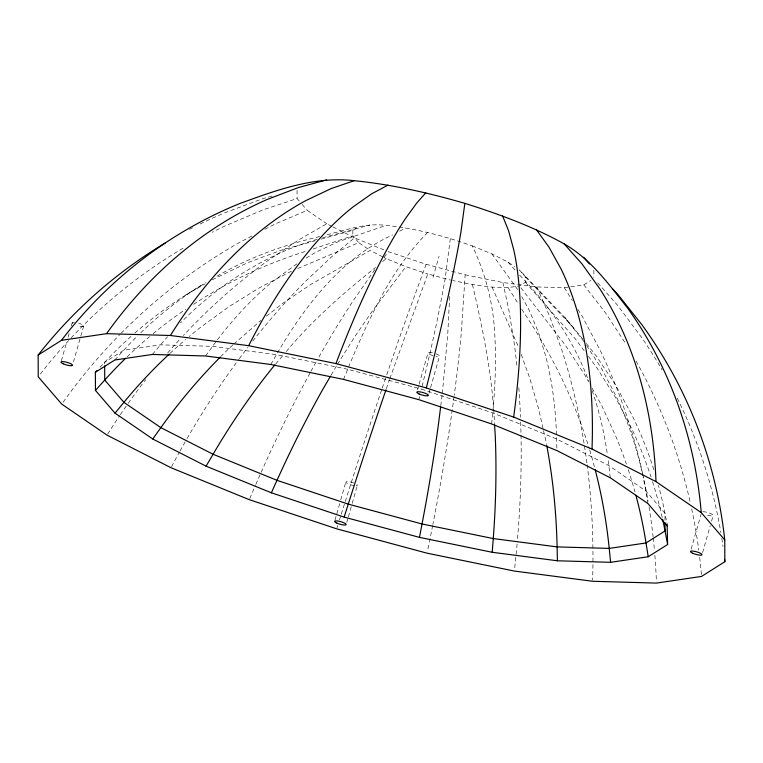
<?xml version="1.0" encoding="UTF-8"?>
<svg xmlns="http://www.w3.org/2000/svg" width="763" height="763" viewBox="0 0 763 763"><rect width="100%" height="100%" fill="white"/><g stroke="black" fill="none" stroke-linecap="round" stroke-linejoin="round"><path stroke-width="0.57" stroke-dasharray="3.81 2.86" d="M449.674 296.492L447.7 335.005L442.406 392.811M384.085 257.312L388.329 251.676L426.088 264.275L465.163 274.794L461.319 332.582A488.711 92.533 -76.6 0 1 454.243 395.301M491.639 423.951L492.707 412.907A433.384 136.138 -69.8 0 0 494.815 335.472C493.499 304.361 485.793 273.936 472.268 245.896C444.381 235.986 415.549 228.423 386.049 225.409C365.343 222.615 345.572 230.283 325.791 235.061M450.332 238.581L445.106 279.201L438.01 316.511A433.384 27.993 -73.3 0 1 421.434 389.12L492.707 412.907L556.628 438.992L608.845 465.592L645.794 490.905L664.964 513.194L667.12 524.162M440.785 405.716L442.159 394.776M418.858 399.669L419.631 396.502M61.364 360.813L66.801 341.729M68.079 337.236L69.357 332.744M71.274 326.001L72.237 322.635M73.448 362.015L80.477 337.313M80.802 336.187L83.682 326.078A5.99 1.335 15.9 0 0 78.703 323.188M335.005 520.118L340.441 501.033M340.756 499.908L345.877 481.939M346.764 522.436L348.052 517.953M348.367 516.828L351.886 504.477M352.201 503.351L357.322 485.382M433.041 277.446L439.068 256.273M417.514 389.826L418.792 385.334M419.106 384.218L428.062 352.773M428.959 393.269L430.237 388.787M430.551 387.661L439.507 356.216M691.154 549.131L701.073 514.329M702.599 552.584L710.277 525.631M711.555 521.139L713.157 515.53M386.364 388.701L389.483 379.573M389.807 378.648L427.814 273.974L450.513 280.088M426.088 264.275L406.526 317.818A488.711 31.569 -73.3 0 0 386.402 375.797M343.531 379.383L347.67 369.254L421.434 389.12M270.789 364.476L276.435 354.661A433.384 186.515 -80.4 0 1 322.463 289.053C342.101 266.668 365.382 247.25 392.659 234.899M331.152 375.091L336.445 366.03M337.465 364.285L355.272 335.93L371.638 312.115L405.878 266.649L427.814 273.974M205.6 355.978L212.591 346.335A433.384 278.257 -85.2 0 1 271.58 282.415L297.093 263.674M374.881 269.539L353.593 300.155A488.711 153.525 -69.8 0 0 318.257 358.162M152.39 354.452L160.488 344.847A433.384 351.047 87.5 0 1 167.536 336.731M275.729 363.97L283.254 355.081M286.259 351.524C312.506 320.002 343.522 292.944 375.53 267.46M427.623 232.457C407.938 252.486 392.106 275.796 379.23 300.679A433.384 82.051 -76.6 0 0 348.596 367.003M114.793 360.002L123.673 350.284A433.384 399.907 72.6 0 1 137.435 335.997M100.02 367.28L104.655 362.291A433.384 421.519 32.5 0 1 131.389 336.101M232.963 344.876L230.359 347.213A433.384 317.856 -59.8 0 0 221.184 356.178M233.831 344.103L260.803 320.508M383.961 249.892L354.471 237.856L331.609 256.797L306.106 280.784A488.711 265.009 -65.6 0 0 252.706 341.109M382.644 261.566L386.202 258.619L405.878 266.649M266.363 316.168L283.025 303.159L310.732 284.485L370.122 250.436L383.188 257.083M134.898 333.002A433.384 421.519 32.5 0 1 185.571 295.128L205.8 282.653M321.061 239.153L352.83 230.321L358.677 226.621M582.722 338.934L565.04 317.656L519.393 269.902L525.287 276.769L525.316 282.224L519.46 285.925L508.129 287.603L492.097 287.136L472.44 284.58L452.821 280.555M465.163 274.794L502.903 282.529L536.723 286.936L564.324 287.727L583.819 284.847L590.877 280.393M193.544 304.332C228.442 281.366 266.621 263.388 306.564 251.141M306.154 258.132L315.214 252.591L337.866 241.852L386.049 225.409M185.571 295.128L205.113 283.855M212.248 279.744L248.08 262.51L281.261 250.216L315.386 240.727M216.969 276.244C249.224 257.284 284.847 244.494 321.261 236.225M331.934 226.373L326.812 223.769L298.562 239.963L267.317 261.022A488.711 358.438 -59.8 0 0 183.358 335.529M399.678 231.17L405.706 227.965M251.981 235.958L239.878 242.224A488.711 427.433 -49.7 0 0 121.336 333.049M264.809 229.32L275.185 223.95L307.241 210.359L326.812 223.769M291.361 271.218L260.049 287.422L229.825 306.077L200.907 327.041A433.384 379.039 -49.7 0 0 189.214 336.493M297.789 268.49L358.753 242.644L370.122 250.436M299.258 201.079L297.084 198.552L263.054 209.844L225.638 225.667A488.711 467.309 -25.7 0 0 212.076 232.295M313.154 248.957L352.849 235.786L358.753 242.644M272.086 196.091L263.006 198.609L225.581 212.476A488.711 475.33 32.5 0 0 198.914 224.627M317.16 239.267C286.011 248.204 256.95 263.292 230.064 281.223A433.384 351.047 87.5 0 0 180.526 322.911M322.673 237.779L370.017 224.951M347.67 369.254L276.435 354.661L212.591 346.335L160.488 344.847L123.673 350.284L104.655 362.291L104.665 364.657M472.268 245.896L491.944 253.926L508.015 262.11L514.653 266.659M332.954 226.897L354.471 237.856M384.19 257.598L386.202 258.619M525.287 276.769L575.092 329.349M508.015 262.11L515.75 270.798M519.622 275.147C548.578 304.513 572.412 338.886 587.367 377.456A433.384 317.856 -59.8 0 1 588.626 380.718M597.715 282.815L617.591 305.324L641.826 337.751A488.711 475.33 32.5 0 1 662.131 369.931M525.316 282.224L575.14 338.658L584.153 350.722M302.158 204.455L307.241 210.359M586.308 343.455L596.58 356.369L615.627 385.115L632.088 415.387A433.384 414.404 -25.7 0 1 654.101 470.533M565.04 317.656L583.953 341.605M583.819 284.847L605.555 312.925L625.803 343.779M520.91 287.794L565.164 344.952L584.801 374.881L588.712 381.986M588.311 356.283L596.628 367.413L615.684 397.771L632.155 429.531A433.384 421.519 32.5 0 1 651.039 477.047M491.944 253.926L517.591 289.482M586.585 345.477L601.959 369.225L616.809 397.618A433.384 379.039 -49.7 0 1 642.894 475.816M564.324 287.727L572.364 300.565M577.934 309.454L582.264 316.368L600.357 350.713A488.711 395.863 87.5 0 1 642.551 473.232M508.129 287.603L518.602 304.303M521.673 309.215C549.713 350.684 572.565 395.644 587.663 443.437A433.384 351.047 87.5 0 1 589.408 449.083M521.72 296.664L529.198 310.217L538.373 332.21L545.755 356.254A433.384 235.004 -65.6 0 1 556.628 438.992L556.914 450.59M592.069 388.071L602.121 406.336L617 439.097A433.384 399.907 72.6 0 1 626.394 464.123M536.723 286.936L549.293 315.424L561.654 349.607A488.711 313.784 -85.2 0 1 584.286 444.848M492.097 287.136L518.535 347.022M521.215 354.442L529.493 377.342L538.716 409.149L543.275 429.474M543.533 430.637L546.136 442.244A433.384 278.257 -85.2 0 1 546.566 444.495M502.903 282.529L508.892 310.15L514.233 343.417A488.711 210.321 -80.4 0 1 517.085 367.766M472.44 284.58C483.189 330.341 492.583 376.655 494.5 423.751M647.968 503.599L645.794 490.905A433.384 379.039 -49.7 0 0 643.133 476.97M610.238 477.752L608.845 465.592A433.384 317.856 -59.8 0 0 608.14 459.812M664.993 520.29L664.964 513.194A433.384 414.404 -25.7 0 0 658.45 485.373M593.862 270.255L593.891 277.312M352.83 230.321L352.849 235.786M297.045 190.321L297.084 198.552M677.258 398.191A488.711 475.33 32.5 0 1 720.854 532.584M721.798 538.401A488.711 475.33 32.5 0 1 723 546.546M636.075 361.08A488.711 450.962 72.6 0 1 690.42 503.17M691.659 508.835A488.711 450.962 72.6 0 1 698.794 550.361M699.681 557.467A488.711 450.962 72.6 0 1 701.455 575.245M642.808 474.386A488.711 395.863 87.5 0 1 648.064 501.215M649.027 506.947A488.711 395.863 87.5 0 1 653.099 536.799M653.223 537.953A488.711 395.863 87.5 0 1 654.473 550.648M654.864 555.273A488.711 395.863 87.5 0 1 656.399 581.94M584.477 446.021A488.711 313.784 -85.2 0 1 586.995 463.608M587.138 464.753A488.711 313.784 -85.2 0 1 592.622 580.08M518.821 387.728A488.711 210.321 -80.4 0 1 520.5 417.304M520.671 421.968A488.711 210.321 -80.4 0 1 520.995 433.727M521.015 434.91A488.711 210.321 -80.4 0 1 517.495 539.279M517.095 543.981A488.711 210.321 -80.4 0 1 514.481 569.885M454.08 396.483A488.711 92.533 -76.6 0 1 432.888 524.334M432.659 525.478A488.711 92.533 -76.6 0 1 427.547 550.867M337.017 527.71A488.711 31.569 -73.3 0 1 337.723 525.459M339.487 519.832A488.711 31.569 -73.3 0 1 340.889 515.34M341.242 514.214A488.711 31.569 -73.3 0 1 381.862 389.206M382.234 388.09A488.711 31.569 -73.3 0 1 386.011 376.922M249.787 498.601A488.711 153.525 -69.8 0 1 255.357 485.554M255.824 484.467A488.711 153.525 -69.8 0 1 310.388 372.325M310.942 371.304A488.711 153.525 -69.8 0 1 317.093 360.222M171.561 466.679A488.711 265.009 -65.6 0 1 179.467 452.039M180.039 451A488.711 265.009 -65.6 0 1 186.439 439.65M187.03 438.62A488.711 265.009 -65.6 0 1 238.59 359.621M239.286 358.677A488.711 265.009 -65.6 0 1 247.727 347.508M107.631 434.147A488.711 358.438 -59.8 0 1 119.648 415.673M120.296 414.71A488.711 358.438 -59.8 0 1 127.545 404.228M128.203 403.284A488.711 358.438 -59.8 0 1 145.886 379.478M167.65 352.983A488.711 358.438 -59.8 0 1 180.173 338.963M63.071 402.225A488.711 427.433 -49.7 0 1 120.516 333.87M40.41 373.984A488.711 467.309 -25.7 0 1 70.349 338.743M71.159 337.875A488.711 467.309 -25.7 0 1 184.57 247.317M652.508 481.567A433.384 421.519 32.5 0 1 662.398 518.191M592.212 390.675A433.384 317.856 -59.8 0 1 607.51 455.225M140.764 332.744A433.384 399.907 72.6 0 1 200.726 285.562M189.52 229.396A488.711 475.33 32.5 0 1 192.638 227.784M127.221 356.769A433.384 414.404 -25.7 0 1 149.596 336.617M153.163 333.65A433.384 414.404 -25.7 0 1 185.628 309.282M170.073 353.317A433.384 379.039 -49.7 0 1 185.676 339.478M589.742 450.208A433.384 351.047 87.5 0 1 594.873 468.482M628.245 469.636A433.384 399.907 72.6 0 1 634.978 491.887M702.847 511.725A5.99 1.335 15.9 0 1 712.766 514.71A5.99 1.335 15.9 0 1 706.681 514.977M356.931 484.572A5.99 1.335 15.9 0 1 356.187 485.745M353.813 485.545A5.99 1.335 15.9 0 1 345.83 482.111A5.99 1.335 15.9 0 1 353.803 482.979M83.682 326.078A5.99 1.335 15.9 0 1 77.206 325.534M72.628 323.455A5.99 1.335 15.9 0 1 74.44 322.31M435.988 353.813A5.99 1.335 15.9 0 1 439.555 356.054A5.99 1.335 15.9 0 1 436.007 356.378M433.041 355.672A5.99 1.335 15.9 0 1 428.014 352.945A5.99 1.335 15.9 0 1 433.031 352.916"/><path stroke-width="1.14" d="M667.12 524.162L667.625 544.496L648.207 556.752L610.61 562.312L557.4 560.786L492.211 552.278L493.26 538.573A433.384 186.515 -80.4 0 0 495.254 435.616L494.577 424.934M38.15 355.043L61.45 340.336A488.711 450.962 72.6 0 1 239.706 203.559C276.292 190.206 314.585 176.053 354.223 180.697C391.772 184.455 428.644 192.858 464.848 203.359L460.881 232.41A488.711 31.569 -73.3 0 1 426.326 387.928L513.671 417.075L592.002 449.035L655.989 481.625L701.264 512.641L724.755 539.956L724.85 561.711L701.55 576.427L656.438 583.094L592.584 581.263L514.348 571.058L427.061 553.175L336.674 528.835L249.329 499.689L170.998 467.729L107.011 435.129L61.736 404.113L38.245 376.798L38.15 355.043A488.711 475.33 32.5 0 1 165.037 243.12M440.642 406.86L438.487 423.98A433.384 82.051 -76.6 0 1 422.034 523.981L419.469 537.381L492.211 552.278M96.92 370.608L95.375 372.268L95.451 390.398L115.032 413.164L152.762 439.002L206.086 466.174L271.361 492.803L344.142 517.095L348.262 504.114A433.384 27.993 -73.3 0 1 379.707 408.148L385.992 389.779M271.361 492.803L276.998 480.328A433.384 136.138 -69.8 0 1 322.911 389.197L330.56 376.102M206.086 466.174L213.068 454.252A433.384 235.004 -65.6 0 1 271.971 368.415L274.976 364.857M152.762 439.002L160.85 427.642A433.384 317.856 -59.8 0 1 220.354 357.008M115.032 413.164L123.902 402.339A433.384 379.039 -49.7 0 1 169.224 354.108M425.773 192.839L416.77 203.015L406.088 217.655A488.711 92.533 -76.6 0 0 335.939 363.579L248.652 345.696L170.416 335.491L106.562 333.66L61.45 340.336M95.451 390.398L104.731 380.05A433.384 414.404 -25.7 0 1 125.552 358.372M95.375 372.268L114.793 360.002L152.39 354.452L205.6 355.978L270.789 364.476L343.531 379.383L418.858 399.669L491.639 423.951L556.914 450.59L610.238 477.752L647.968 503.599L667.549 526.365M388.043 185.104L371.695 193.783L353.174 206.811A488.711 210.321 -80.4 0 0 248.652 345.696M354.223 180.697L331.304 188.518L305.753 200.621A488.711 313.784 -85.2 0 0 170.416 335.491M326.621 179.906L298.333 187.574L267.05 199.515A488.711 395.863 87.5 0 0 106.562 333.66M335.939 363.579L426.326 387.928M344.142 517.095L419.469 537.381M464.848 203.359C498.992 214.079 532.755 226.468 564.124 243.864C590.762 259.038 608.941 284.38 627.539 308.004A488.711 427.433 -49.7 0 1 701.264 512.641M612.641 288.919L617.544 294.089L641.769 324.561A488.711 467.309 -25.7 0 1 724.755 539.956M564.124 243.864L582.035 263.969L600.09 289.206A488.711 358.438 -59.8 0 1 655.989 481.625M583.695 257.274L589.503 264.017M536.465 229.777L548.988 247.145L561.301 269.444A488.711 265.009 -65.6 0 1 592.002 449.035M502.607 215.958L508.54 230.636L513.823 250.073A488.711 153.525 -69.8 0 1 513.671 417.075M667.625 544.496L665.04 530.943A433.384 421.519 32.5 0 0 662.656 519.355M648.207 556.752L646.032 542.951A433.384 399.907 72.6 0 0 635.894 495.254M610.61 562.312L609.217 548.397A433.384 351.047 87.5 0 0 595.169 469.626M557.4 560.786L557.104 546.899A433.384 278.257 -85.2 0 0 546.775 445.621M665.012 522.665L665.04 530.943L646.032 542.951L609.217 548.397L557.104 546.899L493.26 538.573L422.034 523.981L348.262 504.114L276.998 480.328L213.068 454.252L160.85 427.642L123.902 402.339L104.731 380.05L104.674 365.839M724.592 559.384A488.711 475.33 32.5 0 1 724.85 561.711M692.728 553.261A5.99 1.335 15.9 0 0 701.96 554.825A5.99 1.335 15.9 0 0 694.025 551.22A5.99 1.335 15.9 0 0 692.728 553.261M336.893 523.122A5.99 1.335 15.9 0 0 346.125 524.686A5.99 1.335 15.9 0 0 338.19 521.081A5.99 1.335 15.9 0 0 336.893 523.122M63.253 363.817A5.99 1.335 15.9 0 0 72.485 365.382A5.99 1.335 15.9 0 0 64.55 361.776A5.99 1.335 15.9 0 0 63.253 363.817M419.087 393.956A5.99 1.335 15.9 0 0 428.32 395.52A5.99 1.335 15.9 0 0 420.384 391.915A5.99 1.335 15.9 0 0 419.087 393.956"/></g></svg>
